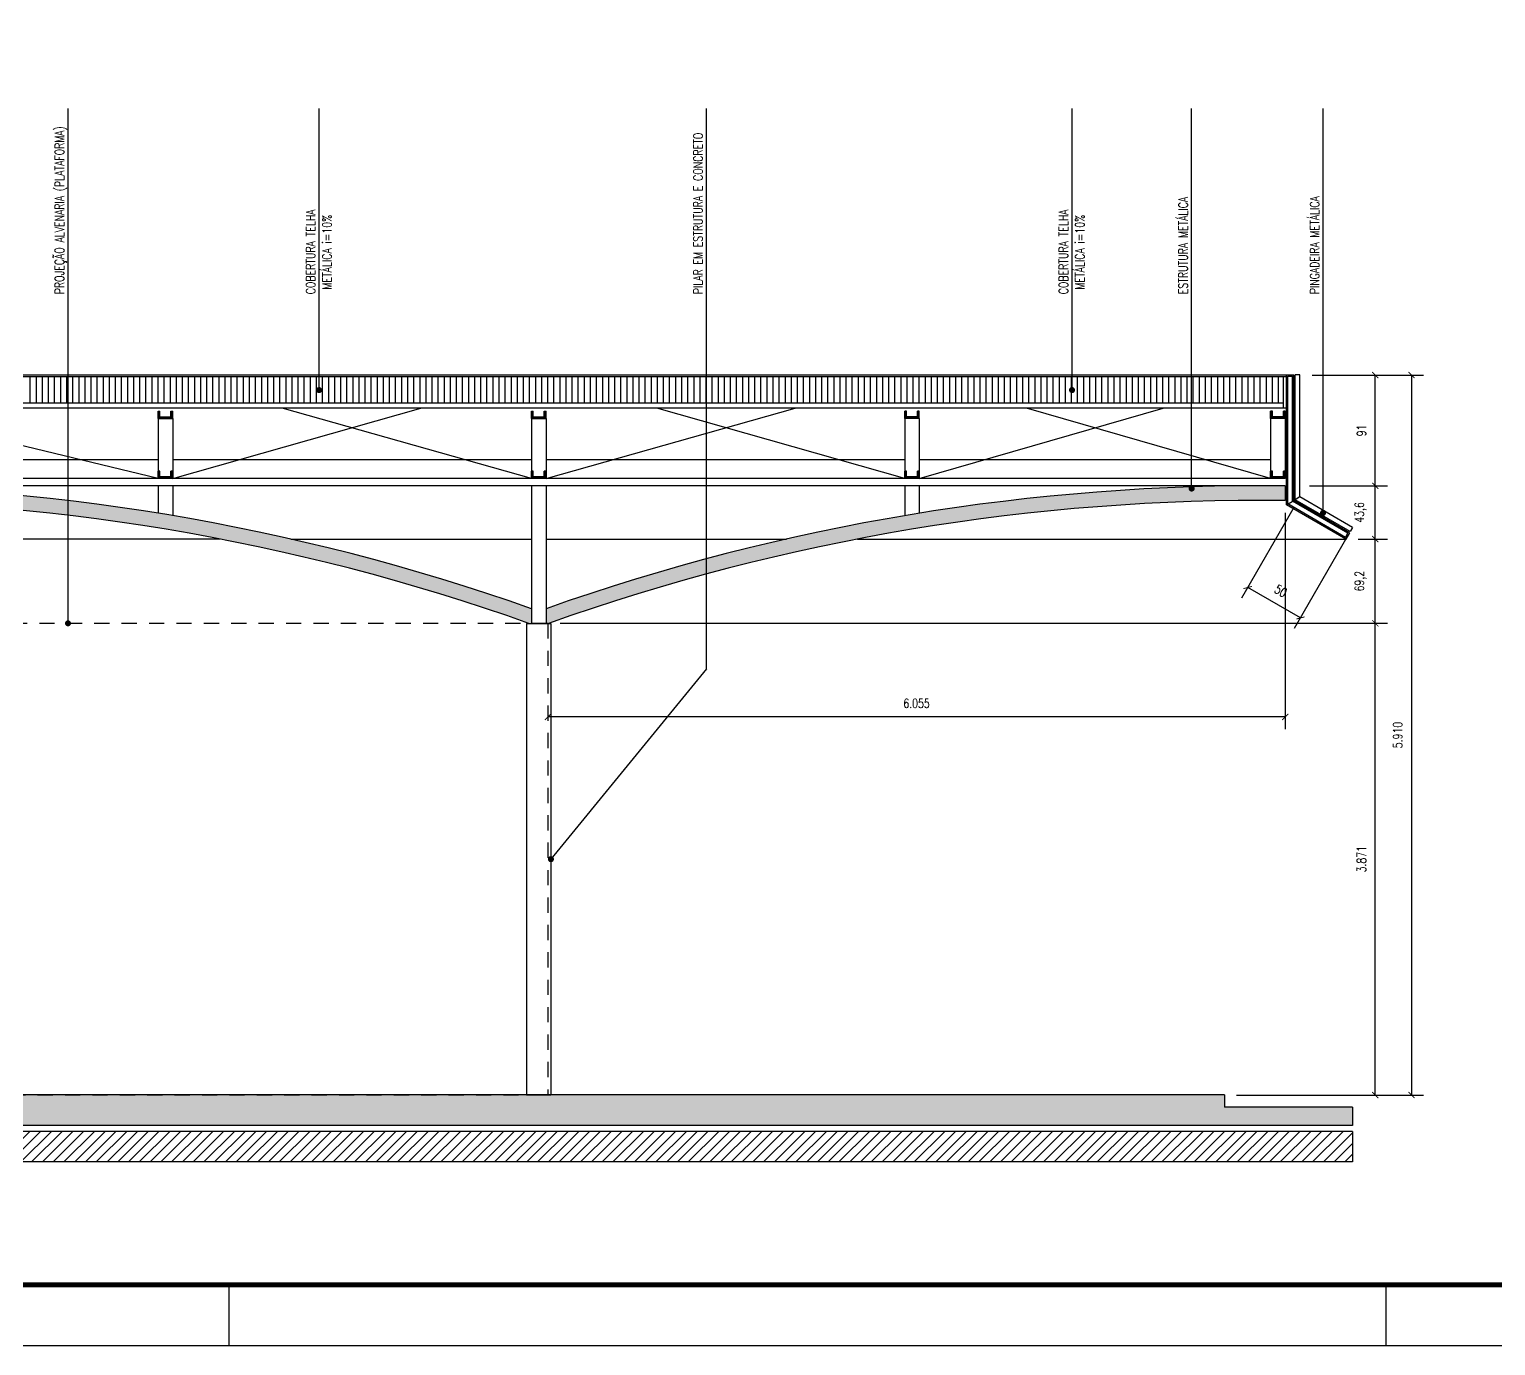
# Model space of a CAD drawing. Extents: x 231.8 to 328.5, y 64.7 to 125.7.
# Drawn here: x 298.36 to 310.4, y 97.18 to 107.98 of the extents above; entities that cross this region are included whole.
import ezdxf

# ---------------------------------------------------------------- set-up
doc = ezdxf.new("R2010")
doc.units = 0
doc.header["$LTSCALE"] = 0.1
doc.header["$MEASUREMENT"] = 0
doc.header["$PDMODE"] = 3
doc.linetypes.add('DASHED2', pattern=[0.375, 0.25, -0.125])
doc.layers.get('0').update_dxf_attribs({"linetype": 'CONTINUOUS'})
doc.layers.get('DEFPOINTS').update_dxf_attribs({"linetype": 'CONTINUOUS'})
for name, color, linetype in [('ATERRO', 250, 'CONTINUOUS'), ('CALHA', 1, 'CONTINUOUS'), ('COBERTURA', 1, 'CONTINUOUS'), ('CONTRAPISO', 64, 'CONTINUOUS'), ('CONTRAPISO1', 7, 'CONTINUOUS'), ('COTAS', 1, 'CONTINUOUS'), ('ESTRUTURA_METÁLICA', 250, 'CONTINUOUS'), ('INDIC', 1, 'CONTINUOUS'), ('PISO', 250, 'CONTINUOUS'), ('PRANCHA', 15, 'CONTINUOUS'), ('PROJEÇÃO', 7, 'DASHED2'), ('TEXTO_PISO_ÁREA', 1, 'CONTINUOUS'), ('VISTA_CORTE', 2, 'CONTINUOUS')]:
    doc.layers.add(name, color=color, linetype=linetype)
doc.styles.add('STYLE1', font='romans.shx', dxfattribs={"width": 0.75, "height": 0.075})
doc.dimstyles.get("Standard").update_dxf_attribs({"dimtxt": 0.18, "dimasz": 0.18, "dimexe": 0.18, "dimexo": 0.0625, "dimgap": 0.09, "dimtad": 0, "dimtih": 1, "dimtoh": 1, "dimdec": 4, "dimzin": 0, "dimdsep": 46, "dimtxsty": 'Standard', "dimcen": 0.09, "dimadec": 0, "dimazin": 0, "dimtfac": 1, "dimtdec": 4, "dimtofl": 0, "dimtmove": 0, "dimatfit": 3, "dimfxl": 1, "dimtolj": 1, "dimtzin": 0, "dimarcsym": 0})

# ---------------------------------------------------------------- blocks, each defined once
blk = doc.blocks.new('_ARCHTICK')
at = {"color": 0, "linetype": 'ByBlock', "const_width": 0.15}
blk.add_lwpolyline([(-0.5, -0.5), (0.5, 0.5)], dxfattribs=at)
blk = doc.blocks.new('*D166')
at = {"color": 1, "linetype": 'ByBlock'}
for p, q in [((312.085, 106.8), (312.901, 106.8)), ((312.801, 106.8), (312.801, 100.89)), ((312.084, 100.89), (312.901, 100.89))]:
    blk.add_line(p, q, dxfattribs=at)
at = {"layer": 'DEFPOINTS', "color": 0, "linetype": 'ByBlock'}
for p in [(311.985, 106.8), (311.984, 100.89), (312.801, 100.89)]:
    blk.add_point(p, dxfattribs=at)
at = {"color": 1, "linetype": 'ByBlock', "xscale": 0.05, "yscale": 0.05, "zscale": 0.05}
for p, rotation in [((312.801, 106.8), 90), ((312.801, 100.89), 270)]:
    blk.add_blockref('_ARCHTICK', p, dxfattribs=dict(at, rotation=rotation))
at = {"color": 60, "linetype": 'ByBlock', "insert": (312.688, 103.845), "char_height": 0.075, "attachment_point": 5, "rotation": 90, "style": 'STYLE1'}
blk.add_mtext('\\A1;5.910', dxfattribs=at)
blk = doc.blocks.new('*D160')
at = {"color": 1, "linetype": 'ByBlock'}
for p, q in [((305.81, 104.762), (312.604, 104.762)), ((312.504, 100.89), (312.504, 104.762)), ((311.365, 100.89), (312.604, 100.89))]:
    blk.add_line(p, q, dxfattribs=at)
at = {"layer": 'DEFPOINTS', "color": 0, "linetype": 'ByBlock'}
for p in [(305.71, 104.762), (312.504, 104.762), (311.265, 100.89)]:
    blk.add_point(p, dxfattribs=at)
at = {"color": 1, "linetype": 'ByBlock', "xscale": 0.05, "yscale": 0.05, "zscale": 0.05}
for p, rotation in [((312.504, 104.762), 90), ((312.504, 100.89), 270)]:
    blk.add_blockref('_ARCHTICK', p, dxfattribs=dict(at, rotation=rotation))
at = {"color": 60, "linetype": 'ByBlock', "insert": (312.391, 102.826), "char_height": 0.075, "attachment_point": 5, "rotation": 90, "style": 'STYLE1'}
blk.add_mtext('\\A1;3.871', dxfattribs=at)
blk = doc.blocks.new('*D165')
at = {"color": 1, "linetype": 'ByBlock'}
for p, q in [((312.363, 105.454), (312.604, 105.454)), ((312.504, 104.762), (312.504, 105.454)), ((309.965, 104.762), (312.604, 104.762))]:
    blk.add_line(p, q, dxfattribs=at)
at = {"layer": 'DEFPOINTS', "color": 0, "linetype": 'ByBlock'}
for p in [(312.263, 105.454), (312.504, 105.454), (309.865, 104.762)]:
    blk.add_point(p, dxfattribs=at)
at = {"color": 1, "linetype": 'ByBlock', "xscale": 0.05, "yscale": 0.05, "zscale": 0.05}
for p, rotation in [((312.504, 105.454), 90), ((312.504, 104.762), 270)]:
    blk.add_blockref('_ARCHTICK', p, dxfattribs=dict(at, rotation=rotation))
at = {"color": 60, "linetype": 'ByBlock', "insert": (312.384, 105.108), "char_height": 0.075, "attachment_point": 5, "rotation": 90, "style": 'STYLE1'}
blk.add_mtext('\\A1;69,2', dxfattribs=at)
blk = doc.blocks.new('*D162')
at = {"color": 1, "linetype": 'ByBlock'}
for p, q in [((311.765, 105.67), (311.765, 103.893)), ((311.765, 103.993), (305.71, 103.993))]:
    blk.add_line(p, q, dxfattribs=at)
at = {"layer": 'DEFPOINTS', "color": 0, "linetype": 'ByBlock'}
for p in [(311.765, 105.77), (305.71, 103.993), (305.71, 103.993)]:
    blk.add_point(p, dxfattribs=at)
at = {"color": 1, "linetype": 'ByBlock', "xscale": 0.05, "yscale": 0.05, "zscale": 0.05, "rotation": 180}
blk.add_blockref('_ARCHTICK', (305.71, 103.993), dxfattribs=at)
at = {"color": 1, "linetype": 'ByBlock', "xscale": 0.05, "yscale": 0.05, "zscale": 0.05}
blk.add_blockref('_ARCHTICK', (311.765, 103.993), dxfattribs=at)
at = {"color": 60, "linetype": 'ByBlock', "insert": (308.737, 104.105), "char_height": 0.075, "attachment_point": 5, "style": 'STYLE1'}
blk.add_mtext('\\A1;6.055', dxfattribs=at)
blk = doc.blocks.new('*D163')
at = {"color": 1, "linetype": 'ByBlock'}
for p, q in [((311.835, 105.713), (311.406, 104.969)), ((312.268, 105.463), (311.839, 104.719)), ((311.889, 104.806), (311.456, 105.056))]:
    blk.add_line(p, q, dxfattribs=at)
at = {"layer": 'DEFPOINTS', "color": 0, "linetype": 'ByBlock'}
for p in [(311.885, 105.799), (312.318, 105.549), (311.456, 105.056)]:
    blk.add_point(p, dxfattribs=at)
at = {"color": 1, "linetype": 'ByBlock', "xscale": 0.05, "yscale": 0.05, "zscale": 0.05}
for p, rotation in [((311.456, 105.056), 150.0000000000065), ((311.889, 104.806), 330.0000000000065)]:
    blk.add_blockref('_ARCHTICK', p, dxfattribs=dict(at, rotation=rotation))
at = {"color": 60, "linetype": 'ByBlock', "insert": (311.728, 105.028), "char_height": 0.075, "attachment_point": 5, "rotation": 330, "style": 'STYLE1'}
blk.add_mtext('\\A1;50', dxfattribs=at)
blk = doc.blocks.new('*D164')
at = {"color": 1, "linetype": 'ByBlock'}
for p, q in [((312.384, 105.89), (312.604, 105.89)), ((312.504, 105.454), (312.504, 105.89)), ((312.463, 105.454), (312.604, 105.454))]:
    blk.add_line(p, q, dxfattribs=at)
at = {"layer": 'DEFPOINTS', "color": 0, "linetype": 'ByBlock'}
for p in [(312.284, 105.89), (312.504, 105.89), (312.363, 105.454)]:
    blk.add_point(p, dxfattribs=at)
at = {"color": 1, "linetype": 'ByBlock', "xscale": 0.05, "yscale": 0.05, "zscale": 0.05}
for p, rotation in [((312.504, 105.89), 90), ((312.504, 105.454), 270)]:
    blk.add_blockref('_ARCHTICK', p, dxfattribs=dict(at, rotation=rotation))
at = {"color": 60, "linetype": 'ByBlock', "insert": (312.384, 105.672), "char_height": 0.075, "attachment_point": 5, "rotation": 90, "style": 'STYLE1'}
blk.add_mtext('\\A1;43,6', dxfattribs=at)
blk = doc.blocks.new('*D161')
at = {"color": 1, "linetype": 'ByBlock'}
for p, q in [((311.985, 106.8), (312.604, 106.8)), ((312.504, 105.89), (312.504, 106.8)), ((311.965, 105.89), (312.604, 105.89))]:
    blk.add_line(p, q, dxfattribs=at)
at = {"layer": 'DEFPOINTS', "color": 0, "linetype": 'ByBlock'}
for p in [(311.885, 106.8), (312.504, 106.8), (311.865, 105.89)]:
    blk.add_point(p, dxfattribs=at)
at = {"color": 1, "linetype": 'ByBlock', "xscale": 0.05, "yscale": 0.05, "zscale": 0.05}
for p, rotation in [((312.504, 106.8), 90), ((312.504, 105.89), 270)]:
    blk.add_blockref('_ARCHTICK', p, dxfattribs=dict(at, rotation=rotation))
at = {"color": 60, "linetype": 'ByBlock', "insert": (312.391, 106.345), "char_height": 0.075, "attachment_point": 5, "rotation": 90, "style": 'STYLE1'}
blk.add_mtext('\\A1;91', dxfattribs=at)

msp = doc.modelspace()

# ---------------------------------------------------------------- hatches: boundary and pattern name
at = {"layer": 'ATERRO'}
h = msp.add_hatch(dxfattribs=at)
h.set_pattern_fill('ANSI31', color=256, scale=0.5, style=0)
h.set_pattern_definition([(45, (45.39873, -28.611933), (-0.044194174, 0.044194174), [])])
h.paths.add_polyline_path([(309.2294, 98.9337), (282.6034, 98.9337), (282.6034, 98.6837), (309.2294, 98.6837)])
at = {"layer": 'CONTRAPISO1'}
h = msp.add_hatch(dxfattribs=at)
h.set_pattern_fill('AR-CONC', color=256, scale=0.02, style=0)
h.set_pattern_definition([(50, (45.39873, -28.61193), (0.143452037, -0.012550427), [0.015, -0.165]), (355, (45.39873, -28.61193), (-0.02775027, 0.15043843), [0.012, -0.132]), (100.4514, (45.41069, -28.61298), (0.115701876, 0.13788791), [0.01274804, -0.14022842]), (46.1842, (45.39873, -28.57193), (0.21344821, -0.0331038), [0.0225, -0.2475]), (96.6356, (45.41652, -28.5747), (0.18693254, 0.19482357), [0.01912206, -0.2103426]), (351.1842, (45.39873, -28.57193), (0.18693239, 0.19482372), [0.018, -0.198]), (21, (45.41873, -28.58193), (0.11938141, -0.08052378), [0.015, -0.165]), (326, (45.41873, -28.58193), (0.04866307, 0.14503001), [0.012, -0.132]), (71.4514, (45.42868, -28.58864), (0.168044526, 0.0645061), [0.01274804, -0.14022842]), (37.5, (45.39873, -28.611933), (0.002431971, 0.066578771), [0, -0.1304, 0, -0.134, 0, -0.1325]), (7.5, (45.39873, -28.61193), (0.052613907, 0.078882342), [0, -0.0764, 0, -0.1274, 0, -0.0505]), (327.5, (45.35413, -28.611933), (0.106764487, -0.004510974), [0, -0.05, 0, -0.156, 0, -0.207]), (317.5, (45.33413, -28.61193), (0.116637234, 0.020020996), [0, -0.065, 0, -0.1036, 0, -0.147])])
h.paths.add_polyline_path([(309.2294, 99.1337), (308.1764, 99.1337), (308.1764, 99.2337), (283.6564, 99.2337), (283.6564, 99.1337), (282.6034, 99.1337), (282.6034, 98.9837), (309.2294, 98.9837)])
at = {"layer": 'ESTRUTURA_METÁLICA'}
h = msp.add_hatch(color=256, dxfattribs=at)
h.paths.add_polyline_path([(308.7364, 105.1337), (308.6964, 105.1337), (308.6964, 104.0848), (308.6864, 104.0791), (308.6864, 105.1437), (308.7464, 105.1437), (308.7464, 104.1137), (308.7364, 104.1079)])
h.paths.add_polyline_path([(308.7364, 104.1079), (308.7464, 104.1137), (309.2044, 103.8493), (309.1744, 103.7973), (308.6864, 104.0791), (308.6964, 104.0848), (309.1708, 103.811), (309.1908, 103.8456)])
for points in [[(299.4214, 104.8464), (299.4364, 104.8464), (299.4364, 104.8011), (299.5264, 104.8011), (299.5264, 104.8464), (299.5414, 104.8464), (299.5414, 104.7861), (299.4214, 104.7861)], [(302.4864, 104.8464), (302.5014, 104.8464), (302.5014, 104.8011), (302.5914, 104.8011), (302.5914, 104.8464), (302.6064, 104.8464), (302.6064, 104.7861), (302.4864, 104.7861)], [(305.6714, 104.8464), (305.6564, 104.8464), (305.6564, 104.8011), (305.5664, 104.8011), (305.5664, 104.8464), (305.5514, 104.8464), (305.5514, 104.7861), (305.6714, 104.7861)], [(308.6764, 104.8464), (308.6614, 104.8464), (308.6614, 104.8011), (308.5714, 104.8011), (308.5714, 104.8464), (308.5564, 104.8464), (308.5564, 104.7861), (308.6764, 104.7861)], [(299.5414, 104.354), (299.5264, 104.354), (299.5264, 104.3087), (299.4364, 104.3087), (299.4364, 104.354), (299.4214, 104.354), (299.4214, 104.2937), (299.5414, 104.2937)], [(302.6064, 104.354), (302.5914, 104.354), (302.5914, 104.3087), (302.5014, 104.3087), (302.5014, 104.354), (302.4864, 104.354), (302.4864, 104.2937), (302.6064, 104.2937)], [(305.6714, 104.354), (305.6564, 104.354), (305.6564, 104.3087), (305.5664, 104.3087), (305.5664, 104.354), (305.5514, 104.354), (305.5514, 104.2937), (305.6714, 104.2937)], [(308.6764, 104.3543), (308.6614, 104.3543), (308.6614, 104.309), (308.5714, 104.309), (308.5714, 104.3543), (308.5564, 104.3543), (308.5564, 104.294), (308.6764, 104.294)], [(296.4165, 104.113, 0.0003526), (296.4164, 104.1152), (296.4164, 104.2331, -0.0009954), (296.4864, 104.2337), (296.7485, 104.2337, -0.083468), (302.4864, 103.2251), (302.4864, 103.1051), (302.4657, 103.1051, 0.088543)]]:
    msp.add_hatch(color=256, dxfattribs=at).paths.add_polyline_path(points)
at = {"layer": 'PISO'}
msp.add_hatch(color=256, dxfattribs=at).paths.add_polyline_path([(308.6764, 104.113), (308.6764, 104.2331, 0.0009954), (308.6065, 104.2337), (308.5564, 104.2337), (308.3444, 104.2337, 0.083468), (302.6064, 103.2251), (302.6064, 103.1051), (302.6271, 103.1051, -0.0885438)])

# ---------------------------------------------------------------- linework, layer by layer
at = {"layer": 'ATERRO'}
for p, q in [((309.2294, 98.9337), (282.6034, 98.9337)), ((309.2294, 98.9337), (309.2294, 98.6837)), ((309.2294, 98.6837), (282.6034, 98.6837))]:
    msp.add_line(p, q, dxfattribs=at)
at = {"layer": 'CALHA'}
for p, q in [((299.4214, 104.4477), (295.9764, 104.4477)), ((302.4864, 104.4477), (299.5414, 104.4477)), ((305.5514, 104.4477), (302.6064, 104.4477)), ((308.5564, 104.4477), (305.6714, 104.4477))]:
    msp.add_line(p, q, dxfattribs=at)
at = {"layer": 'COBERTURA'}
for p, q in [((308.6864, 105.128), (283.1714, 105.128)), ((298.3714, 104.9117), (298.3714, 105.128)), ((298.4214, 104.9117), (298.4214, 105.128)), ((298.4714, 104.9117), (298.4714, 105.128)), ((298.5214, 104.9117), (298.5214, 105.128)), ((298.5714, 104.9117), (298.5714, 105.128)), ((298.6214, 104.9117), (298.6214, 105.128)), ((298.6714, 104.9117), (298.6714, 105.128)), ((298.7214, 104.9117), (298.7214, 105.128)), ((298.7714, 104.9117), (298.7714, 105.128)), ((298.8214, 104.9117), (298.8214, 105.128)), ((298.8714, 104.9117), (298.8714, 105.128)), ((298.9214, 104.9117), (298.9214, 105.128)), ((298.9714, 104.9117), (298.9714, 105.128)), ((299.0214, 104.9117), (299.0214, 105.128)), ((299.0714, 104.9117), (299.0714, 105.128)), ((299.1214, 104.9117), (299.1214, 105.128)), ((299.1714, 104.9117), (299.1714, 105.128)), ((299.2214, 104.9117), (299.2214, 105.128)), ((299.2714, 104.9117), (299.2714, 105.128)), ((299.3214, 104.9117), (299.3214, 105.128)), ((299.3714, 104.9117), (299.3714, 105.128)), ((299.4214, 104.9117), (299.4214, 105.128)), ((299.4714, 104.9117), (299.4714, 105.128)), ((299.5214, 104.9117), (299.5214, 105.128)), ((299.5714, 104.9117), (299.5714, 105.128)), ((299.6214, 104.9117), (299.6214, 105.128)), ((299.6714, 104.9117), (299.6714, 105.128)), ((299.7214, 104.9117), (299.7214, 105.128)), ((299.7714, 104.9117), (299.7714, 105.128)), ((299.8214, 104.9117), (299.8214, 105.128)), ((299.8714, 104.9117), (299.8714, 105.128)), ((299.9214, 104.9117), (299.9214, 105.128)), ((299.9714, 104.9117), (299.9714, 105.128)), ((300.0214, 104.9117), (300.0214, 105.128)), ((300.0714, 104.9117), (300.0714, 105.128)), ((300.1214, 104.9117), (300.1214, 105.128)), ((300.1714, 104.9117), (300.1714, 105.128)), ((300.2214, 104.9117), (300.2214, 105.128)), ((300.2714, 104.9117), (300.2714, 105.128)), ((300.3214, 104.9117), (300.3214, 105.128)), ((300.3714, 104.9117), (300.3714, 105.128)), ((300.4214, 104.9117), (300.4214, 105.128)), ((300.4714, 104.9117), (300.4714, 105.128)), ((300.5214, 104.9117), (300.5214, 105.128)), ((300.5714, 104.9117), (300.5714, 105.128)), ((300.6214, 104.9117), (300.6214, 105.128)), ((300.6714, 104.9117), (300.6714, 105.128)), ((300.7214, 104.9117), (300.7214, 105.128)), ((300.7714, 104.9117), (300.7714, 105.128)), ((300.8214, 104.9117), (300.8214, 105.128)), ((300.8714, 104.9117), (300.8714, 105.128)), ((300.9214, 104.9117), (300.9214, 105.128)), ((300.9714, 104.9117), (300.9714, 105.128)), ((301.0214, 104.9117), (301.0214, 105.128)), ((301.0714, 104.9117), (301.0714, 105.128)), ((301.1214, 104.9117), (301.1214, 105.128)), ((301.1714, 104.9117), (301.1714, 105.128)), ((301.2214, 104.9117), (301.2214, 105.128)), ((301.2714, 104.9117), (301.2714, 105.128)), ((301.3214, 104.9117), (301.3214, 105.128)), ((301.3714, 104.9117), (301.3714, 105.128)), ((301.4214, 104.9117), (301.4214, 105.128)), ((301.4714, 104.9117), (301.4714, 105.128)), ((301.5214, 104.9117), (301.5214, 105.128)), ((301.5714, 104.9117), (301.5714, 105.128)), ((301.6214, 104.9117), (301.6214, 105.128)), ((301.6714, 104.9117), (301.6714, 105.128)), ((301.7214, 104.9117), (301.7214, 105.128)), ((301.7714, 104.9117), (301.7714, 105.128)), ((301.8214, 104.9117), (301.8214, 105.128)), ((301.8714, 104.9117), (301.8714, 105.128)), ((301.9214, 104.9117), (301.9214, 105.128)), ((301.9714, 104.9117), (301.9714, 105.128)), ((302.0214, 104.9117), (302.0214, 105.128)), ((302.0714, 104.9117), (302.0714, 105.128)), ((302.1214, 104.9117), (302.1214, 105.128)), ((302.1714, 104.9117), (302.1714, 105.128)), ((302.2214, 104.9117), (302.2214, 105.128)), ((302.2714, 104.9117), (302.2714, 105.128)), ((302.3214, 104.9117), (302.3214, 105.128)), ((302.3714, 104.9117), (302.3714, 105.128)), ((302.4214, 104.9117), (302.4214, 105.128)), ((302.4714, 104.9117), (302.4714, 105.128)), ((302.5214, 104.9117), (302.5214, 105.128)), ((302.5714, 104.9117), (302.5714, 105.128)), ((302.6214, 104.9117), (302.6214, 105.128)), ((302.6714, 104.9117), (302.6714, 105.128)), ((302.7214, 104.9117), (302.7214, 105.128)), ((302.7714, 104.9117), (302.7714, 105.128)), ((302.8214, 104.9117), (302.8214, 105.128)), ((302.8714, 104.9117), (302.8714, 105.128)), ((302.9214, 104.9117), (302.9214, 105.128)), ((302.9714, 104.9117), (302.9714, 105.128)), ((303.0214, 104.9117), (303.0214, 105.128)), ((303.0714, 104.9117), (303.0714, 105.128)), ((303.1214, 104.9117), (303.1214, 105.128)), ((303.1714, 104.9117), (303.1714, 105.128)), ((303.2214, 104.9117), (303.2214, 105.128)), ((303.2714, 104.9117), (303.2714, 105.128)), ((303.3214, 104.9117), (303.3214, 105.128)), ((303.3714, 104.9117), (303.3714, 105.128)), ((303.4214, 104.9117), (303.4214, 105.128)), ((303.4714, 104.9117), (303.4714, 105.128)), ((303.5214, 104.9117), (303.5214, 105.128)), ((303.5714, 104.9117), (303.5714, 105.128)), ((303.6214, 104.9117), (303.6214, 105.128)), ((303.6714, 104.9117), (303.6714, 105.128)), ((303.7214, 104.9117), (303.7214, 105.128)), ((303.7714, 104.9117), (303.7714, 105.128)), ((303.8214, 104.9117), (303.8214, 105.128)), ((303.8714, 104.9117), (303.8714, 105.128)), ((303.9214, 104.9117), (303.9214, 105.128)), ((303.9714, 104.9117), (303.9714, 105.128)), ((304.0214, 104.9117), (304.0214, 105.128)), ((304.0714, 104.9117), (304.0714, 105.128)), ((304.1214, 104.9117), (304.1214, 105.128)), ((304.1714, 104.9117), (304.1714, 105.128)), ((304.2214, 104.9117), (304.2214, 105.128)), ((304.2714, 104.9117), (304.2714, 105.128)), ((304.3214, 104.9117), (304.3214, 105.128)), ((304.3714, 104.9117), (304.3714, 105.128)), ((304.4214, 104.9117), (304.4214, 105.128)), ((304.4714, 104.9117), (304.4714, 105.128)), ((304.5214, 104.9117), (304.5214, 105.128)), ((304.5714, 104.9117), (304.5714, 105.128)), ((304.6214, 104.9117), (304.6214, 105.128)), ((304.6714, 104.9117), (304.6714, 105.128)), ((304.7214, 104.9117), (304.7214, 105.128)), ((304.7714, 104.9117), (304.7714, 105.128)), ((304.8214, 104.9117), (304.8214, 105.128)), ((304.8714, 104.9117), (304.8714, 105.128)), ((304.9214, 104.9117), (304.9214, 105.128)), ((304.9714, 104.9117), (304.9714, 105.128)), ((305.0214, 104.9117), (305.0214, 105.128)), ((305.0714, 104.9117), (305.0714, 105.128)), ((305.1214, 104.9117), (305.1214, 105.128)), ((305.1714, 104.9117), (305.1714, 105.128)), ((305.2214, 104.9117), (305.2214, 105.128)), ((305.2714, 104.9117), (305.2714, 105.128)), ((305.3214, 104.9117), (305.3214, 105.128)), ((305.3714, 104.9117), (305.3714, 105.128)), ((305.4214, 104.9117), (305.4214, 105.128)), ((305.4714, 104.9117), (305.4714, 105.128)), ((305.5214, 104.9117), (305.5214, 105.128)), ((305.5714, 104.9117), (305.5714, 105.128)), ((305.6214, 104.9117), (305.6214, 105.128)), ((305.6714, 104.9117), (305.6714, 105.128)), ((305.7214, 104.9117), (305.7214, 105.128)), ((305.7714, 104.9117), (305.7714, 105.128)), ((305.8214, 104.9117), (305.8214, 105.128)), ((305.8714, 104.9117), (305.8714, 105.128)), ((305.9214, 104.9117), (305.9214, 105.128)), ((305.9714, 104.9117), (305.9714, 105.128)), ((306.0214, 104.9117), (306.0214, 105.128)), ((306.0714, 104.9117), (306.0714, 105.128)), ((306.1214, 104.9117), (306.1214, 105.128)), ((306.1714, 104.9117), (306.1714, 105.128)), ((306.2214, 104.9117), (306.2214, 105.128)), ((306.2714, 104.9117), (306.2714, 105.128)), ((306.3214, 104.9117), (306.3214, 105.128)), ((306.3714, 104.9117), (306.3714, 105.128)), ((306.4214, 104.9117), (306.4214, 105.128)), ((306.4714, 104.9117), (306.4714, 105.128)), ((306.5214, 104.9117), (306.5214, 105.128)), ((306.5714, 104.9117), (306.5714, 105.128)), ((306.6214, 104.9117), (306.6214, 105.128)), ((306.6714, 104.9117), (306.6714, 105.128)), ((306.7214, 104.9117), (306.7214, 105.128)), ((306.7714, 104.9117), (306.7714, 105.128)), ((306.8214, 104.9117), (306.8214, 105.128)), ((306.8714, 104.9117), (306.8714, 105.128)), ((306.9214, 104.9117), (306.9214, 105.128)), ((306.9714, 104.9117), (306.9714, 105.128)), ((307.0214, 104.9117), (307.0214, 105.128)), ((307.0714, 104.9117), (307.0714, 105.128)), ((307.1214, 104.9117), (307.1214, 105.128)), ((307.1714, 104.9117), (307.1714, 105.128)), ((307.2214, 104.9117), (307.2214, 105.128)), ((307.2714, 104.9117), (307.2714, 105.128)), ((307.3214, 104.9117), (307.3214, 105.128)), ((307.3714, 104.9117), (307.3714, 105.128)), ((307.4214, 104.9117), (307.4214, 105.128)), ((307.4714, 104.9117), (307.4714, 105.128)), ((307.5214, 104.9117), (307.5214, 105.128)), ((307.5714, 104.9117), (307.5714, 105.128)), ((307.6214, 104.9117), (307.6214, 105.128)), ((307.6714, 104.9117), (307.6714, 105.128)), ((307.7214, 104.9117), (307.7214, 105.128)), ((307.7714, 104.9117), (307.7714, 105.128)), ((307.8214, 104.9117), (307.8214, 105.128)), ((307.8714, 104.9117), (307.8714, 105.128)), ((307.9214, 104.9117), (307.9214, 105.128)), ((307.9714, 104.9117), (307.9714, 105.128)), ((308.0214, 104.9117), (308.0214, 105.128)), ((308.0714, 104.9117), (308.0714, 105.128)), ((308.1214, 104.9117), (308.1214, 105.128)), ((308.1714, 104.9117), (308.1714, 105.128)), ((308.2214, 104.9117), (308.2214, 105.128)), ((308.2714, 104.9117), (308.2714, 105.128)), ((308.3214, 104.9117), (308.3214, 105.128)), ((308.3714, 104.9117), (308.3714, 105.128)), ((308.4214, 104.9117), (308.4214, 105.128)), ((308.4714, 104.9117), (308.4714, 105.128)), ((308.5214, 104.9117), (308.5214, 105.128)), ((308.5714, 104.9117), (308.5714, 105.128)), ((308.6214, 104.9117), (308.6214, 105.128)), ((308.6614, 104.8715), (308.6614, 105.128)), ((308.7564, 104.1195), (308.7564, 105.1437)), ((308.7964, 105.1437), (308.7564, 105.1437)), ((308.7964, 104.1426), (308.7964, 105.1437)), ((308.6614, 104.9117), (283.1714, 104.9117)), ((308.6864, 104.8715), (283.1714, 104.8715)), ((308.7964, 104.1426), (308.7564, 104.1195)), ((309.2094, 103.8579), (308.7564, 104.1195)), ((309.2294, 103.8926), (308.7964, 104.1426)), ((309.2294, 103.8926), (309.2094, 103.8579))]:
    msp.add_line(p, q, dxfattribs=at)
at = {"layer": 'CONTRAPISO'}
for p, q in [((308.1764, 99.2337), (283.6564, 99.2337)), ((308.1764, 99.2337), (308.1764, 99.1337)), ((309.2294, 99.1337), (308.1764, 99.1337)), ((309.2294, 99.1337), (309.2294, 98.9837)), ((309.2294, 98.9837), (282.6034, 98.9837))]:
    msp.add_line(p, q, dxfattribs=at)
at = {"layer": 'ESTRUTURA_METÁLICA'}
for p, q in [((299.4214, 104.2937), (297.0252, 104.8715)), ((299.4214, 104.7861), (299.4214, 104.8464)), ((299.4214, 104.8464), (299.4364, 104.8464)), ((299.4214, 104.7861), (299.5414, 104.7861)), ((299.4214, 104.7861), (299.4214, 104.2937)), ((299.4364, 104.8011), (299.4364, 104.8464)), ((299.4364, 104.8011), (299.5264, 104.8011)), ((299.5264, 104.8464), (299.5414, 104.8464)), ((299.5264, 104.8011), (299.5264, 104.8464)), ((299.5414, 104.2937), (301.5776, 104.8715)), ((299.5414, 104.7861), (299.5414, 104.8464)), ((299.5414, 104.7861), (299.5414, 104.2937)), ((302.4864, 104.2937), (300.4399, 104.8715)), ((302.4864, 104.7861), (302.4864, 104.8464)), ((302.4864, 104.8464), (302.5014, 104.8464)), ((302.4864, 104.7861), (302.4864, 104.2937)), ((302.4864, 104.7861), (302.6064, 104.7861)), ((302.5014, 104.8011), (302.5014, 104.8464)), ((302.5014, 104.8011), (302.5914, 104.8011)), ((302.5914, 104.8464), (302.6064, 104.8464)), ((302.5914, 104.8011), (302.5914, 104.8464)), ((302.6064, 104.2937), (304.6529, 104.8715)), ((302.6064, 104.7861), (302.6064, 104.8464)), ((302.6064, 104.7861), (302.6064, 104.2937)), ((305.5514, 104.2937), (303.5153, 104.8715)), ((305.5514, 104.7861), (305.5514, 104.8464)), ((305.5664, 104.8464), (305.5514, 104.8464)), ((305.6714, 104.7861), (305.5514, 104.7861)), ((305.5514, 104.7861), (305.5514, 104.2937)), ((305.5664, 104.8011), (305.5664, 104.8464)), ((305.6564, 104.8011), (305.5664, 104.8011)), ((305.6714, 104.8464), (305.6564, 104.8464)), ((305.6564, 104.8011), (305.6564, 104.8464)), ((305.6714, 104.2937), (307.6729, 104.8715)), ((305.6714, 104.7861), (305.6714, 104.8464)), ((305.6714, 104.7861), (305.6714, 104.2937)), ((308.5564, 104.2937), (306.5515, 104.8715)), ((308.5714, 104.8464), (308.5564, 104.8464)), ((308.5564, 104.7861), (308.5564, 104.8464)), ((308.5564, 104.7861), (308.5564, 104.2937)), ((308.6764, 104.7861), (308.5564, 104.7861)), ((308.5714, 104.8011), (308.5714, 104.8464)), ((308.6614, 104.8011), (308.5714, 104.8011)), ((308.6614, 104.8011), (308.6614, 104.8464)), ((308.6764, 104.8464), (308.6614, 104.8464)), ((308.6764, 104.7861), (308.6764, 104.8464)), ((308.6764, 104.7861), (308.6764, 104.2937)), ((308.6764, 104.2937), (283.1564, 104.2937)), ((299.4364, 104.354), (299.4214, 104.354)), ((299.4214, 104.2937), (299.4214, 104.354)), ((299.5414, 104.2937), (299.4214, 104.2937)), ((299.4364, 104.3087), (299.4364, 104.354)), ((299.5264, 104.3087), (299.4364, 104.3087)), ((299.5264, 104.3087), (299.5264, 104.354)), ((299.5414, 104.354), (299.5264, 104.354)), ((299.5414, 104.2937), (299.5414, 104.354)), ((302.5014, 104.354), (302.4864, 104.354)), ((302.4864, 104.2937), (302.4864, 104.354)), ((302.6064, 104.2937), (302.4864, 104.2937)), ((302.5014, 104.3087), (302.5014, 104.354)), ((302.5914, 104.3087), (302.5014, 104.3087)), ((302.5914, 104.3087), (302.5914, 104.354)), ((302.6064, 104.354), (302.5914, 104.354)), ((302.6064, 104.2937), (302.6064, 104.354)), ((305.5664, 104.354), (305.5514, 104.354)), ((305.5514, 104.2937), (305.5514, 104.354)), ((305.6714, 104.2937), (305.5514, 104.2937)), ((305.5664, 104.3087), (305.5664, 104.354)), ((305.6564, 104.3087), (305.5664, 104.3087)), ((305.6564, 104.3087), (305.6564, 104.354)), ((305.6714, 104.354), (305.6564, 104.354)), ((305.6714, 104.2937), (305.6714, 104.354)), ((308.5714, 104.3543), (308.5564, 104.3543)), ((308.5564, 104.294), (308.5564, 104.3543)), ((308.6764, 104.294), (308.5564, 104.294)), ((308.5714, 104.309), (308.5714, 104.3543)), ((308.6614, 104.309), (308.5714, 104.309)), ((308.6614, 104.309), (308.6614, 104.3543)), ((308.6764, 104.3543), (308.6614, 104.3543)), ((308.6764, 104.294), (308.6764, 104.3543)), ((308.6764, 104.354), (308.6764, 104.294)), ((308.6764, 104.354), (308.6764, 104.294)), ((308.6764, 104.2337), (283.1564, 104.2337)), ((299.4214, 104.2337), (299.4214, 104.009)), ((299.5414, 104.2337), (299.5414, 103.9892)), ((302.4864, 104.2337), (302.4864, 103.1051)), ((302.6064, 104.2337), (302.6064, 103.1051)), ((305.5514, 104.2337), (305.5514, 103.9892)), ((305.6714, 104.2337), (305.6714, 104.009)), ((309.1744, 103.7973), (308.6864, 104.0791)), ((309.1708, 103.811), (308.6964, 104.0848)), ((299.928, 103.7973), (296.3915, 103.7973)), ((300.5114, 103.7973), (302.4864, 103.7973)), ((302.6064, 103.7973), (304.5815, 103.7973)), ((305.1648, 103.7973), (309.1744, 103.7973)), ((309.1708, 103.811), (309.1908, 103.8456)), ((309.2044, 103.8493), (309.1744, 103.7973))]:
    msp.add_line(p, q, dxfattribs=at)
at = {"layer": 'INDIC'}
for p, q in [((298.681, 103.1051), (298.681, 107.3313)), ((300.7428, 105.0199), (300.7428, 107.3313)), ((303.9246, 102.731), (303.9246, 107.3313)), ((306.9253, 105.0199), (306.9253, 107.3313)), ((307.9078, 104.2118), (307.9078, 107.3313)), ((308.987, 104.0121), (308.987, 107.3313)), ((303.9246, 102.731), (302.6464, 101.1694))]:
    msp.add_line(p, q, dxfattribs=at)
at = {"layer": 'INDIC', "const_width": 0.025}
for points in [[(300.7303, 105.0199, 1), (300.7553, 105.0199, 1)], [(306.9128, 105.0199, 1), (306.9378, 105.0199, 1)], [(307.8953, 104.2118, 1), (307.9203, 104.2118, 1)], [(308.9745, 104.0121, 1), (308.9995, 104.0121, 1)], [(298.6685, 103.1051, 1), (298.6935, 103.1051, 1)], [(302.6339, 101.1694, 1), (302.6589, 101.1694, 1)]]:
    msp.add_lwpolyline(points, format="xyb", close=True, dxfattribs=at)
at = {"layer": 'PISO'}
for p, q in [((283.1464, 105.1437), (308.6864, 105.1437)), ((308.6864, 104.0791), (308.6864, 105.1437)), ((308.6864, 105.1437), (308.7464, 105.1437)), ((308.6964, 105.1337), (308.7364, 105.1337)), ((308.6964, 104.0848), (308.6964, 105.1337)), ((308.7364, 104.1079), (308.7364, 105.1337)), ((308.7464, 104.1137), (308.7464, 105.1437)), ((308.6764, 104.2331), (308.6764, 104.113)), ((308.6864, 104.0791), (308.7464, 104.1137)), ((309.1908, 103.8456), (308.7364, 104.1079)), ((309.2044, 103.8493), (308.7464, 104.1137))]:
    msp.add_line(p, q, dxfattribs=at)
for centre, radius, start, end in [((296.6174, 86.663), 17.5712, 70.48762, 90.67959), ((308.4754, 86.663), 17.5712, 89.34457, 109.51238), ((296.6174, 86.663), 17.4512, 70.41999, 90.65977), ((308.4754, 86.663), 17.4512, 89.34006, 109.58001)]:
    msp.add_arc(centre, radius, start, end, dxfattribs=at)
at = {"layer": 'PRANCHA', "color": 250}
for p, q in [((300.0028, 97.6761), (300.0028, 97.1761)), ((309.5028, 97.6761), (309.5028, 97.1761)), ((279.7528, 97.1761), (328.5028, 97.1761))]:
    msp.add_line(p, q, dxfattribs=at)
at = {"layer": 'PRANCHA', "color": 250, "const_width": 0.04}
msp.add_lwpolyline([(328.0028, 125.1761), (281.0028, 125.1761), (281.0028, 97.6761), (328.0028, 97.6761), (328.0028, 125.1761)], dxfattribs=at)
at = {"layer": 'PROJEÇÃO', "ltscale": 5}
for p, q in [((302.6214, 103.1051), (285.1564, 103.1051)), ((302.6214, 103.1051), (302.6214, 99.2337)), ((285.1564, 99.2337), (302.6214, 99.2337))]:
    msp.add_line(p, q, dxfattribs=at)
at = {"layer": 'VISTA_CORTE'}
for p, q in [((302.4464, 103.1051), (302.4464, 99.2337)), ((302.4464, 103.1051), (302.6464, 103.1051)), ((302.6464, 103.1051), (302.6464, 99.2337)), ((302.4464, 99.2337), (302.6464, 99.2337))]:
    msp.add_line(p, q, dxfattribs=at)

# ---------------------------------------------------------------- texts
at = {"layer": 'TEXTO_PISO_ÁREA', "style": 'STYLE1', "width": 0.75}
for s, p in [('PROJEÇÃO ALVENARIA (PLATAFORMA)', (298.6488, 105.8063)), ('PILAR EM ESTRUTURA E CONCRETO', (303.8924, 105.8063)), ('ESTRUTURA METÁLICA', (307.8757, 105.8063)), ('PINGADEIRA METÁLICA', (308.9548, 105.8063)), ('COBERTURA TELHA', (300.7106, 105.8063)), ('METÁLICA i=10%', (300.8445, 105.8438)), ('COBERTURA TELHA', (306.8931, 105.8063)), ('METÁLICA i=10%', (307.027, 105.8438))]:
    msp.add_text(s, height=0.075, rotation=90, dxfattribs=at).set_placement(p)

# ---------------------------------------------------------------- dimensions: what is measured, and where the dimension line sits
at = {"layer": 'COTAS'}
for base, p1, p2, text, picture, middle in [((309.4155, 105.1437), (308.7764, 104.2337), (308.7964, 105.1437), '91', '*D161', (309.303, 104.6887)), ((309.4155, 104.2337), (309.2744, 103.7973), (309.196, 104.2337), '43,6', '*D164', (309.2959, 104.0155)), ((309.4155, 103.7973), (306.7764, 103.1051), (309.1744, 103.7973), '69,2', '*D165', (309.2959, 103.4512))]:
    dim = msp.add_linear_dim(base=base, p1=p1, p2=p2, angle=270, text=text, dimstyle='Standard', override={"dimtxt": 0.075, "dimasz": 0.05, "dimexe": 0.1, "dimexo": 0.1, "dimgap": 0.075, "dimtad": 1, "dimtih": 0, "dimtoh": 0, "dimdec": 3, "dimtxsty": 'STYLE1', "dimblk1": 'ARCHTICK', "dimblk2": 'ARCHTICK', "dimsah": 1, "dimcen": 0, "dimclrd": 1, "dimclre": 1, "dimclrt": 60, "dimtdec": 3, "dimtofl": 1}, dxfattribs=at)
    dim.commit()
    dim.dimension.update_dxf_attribs({"geometry": picture, "text_midpoint": middle, "insert": (-3.0883, -1.6566)})
for base, p1, p2, picture, middle in [((309.7123, 99.2337), (308.8964, 105.1437), (308.896, 99.2337), '*D166', (309.5998, 102.1887)), ((309.4155, 103.1051), (308.1764, 99.2337), (302.6214, 103.1051), '*D160', (309.303, 101.1694))]:
    dim = msp.add_linear_dim(base=base, p1=p1, p2=p2, angle=270, dimstyle='Standard', override={"dimtxt": 0.075, "dimasz": 0.05, "dimexe": 0.1, "dimexo": 0.1, "dimgap": 0.075, "dimtad": 1, "dimtih": 0, "dimtoh": 0, "dimdec": 3, "dimtxsty": 'STYLE1', "dimblk1": 'ARCHTICK', "dimblk2": 'ARCHTICK', "dimsah": 1, "dimcen": 0, "dimclrd": 1, "dimclre": 1, "dimclrt": 60, "dimtdec": 3, "dimtofl": 1}, dxfattribs=at)
    dim.commit()
    dim.dimension.update_dxf_attribs({"geometry": picture, "text_midpoint": middle, "insert": (-3.0883, -1.6566)})
dim = msp.add_linear_dim(base=(302.6214, 102.3362), p1=(308.6764, 104.113), p2=(302.6214, 102.3362), dimstyle='Standard', override={"dimtxt": 0.075, "dimasz": 0.05, "dimexe": 0.1, "dimexo": 0.1, "dimgap": 0.075, "dimtad": 1, "dimtih": 0, "dimtoh": 0, "dimdec": 3, "dimtxsty": 'STYLE1', "dimblk1": 'ARCHTICK', "dimblk2": 'ARCHTICK', "dimsah": 1, "dimcen": 0, "dimclrd": 1, "dimclre": 1, "dimclrt": 60, "dimtdec": 3, "dimtofl": 1}, dxfattribs=at)
dim.commit()
dim.dimension.update_dxf_attribs({"geometry": '*D162', "text_midpoint": (305.6489, 102.4487), "insert": (-3.0883, -1.6566)})
dim = msp.add_aligned_dim(p1=(309.2294, 103.8926), p2=(308.7964, 104.1426), distance=0.8583, text='50', dimstyle='Standard', override={"dimtxt": 0.075, "dimasz": 0.05, "dimexe": 0.1, "dimexo": 0.1, "dimgap": 0.075, "dimtad": 1, "dimtih": 0, "dimtoh": 0, "dimdec": 3, "dimtxsty": 'STYLE1', "dimblk1": 'ARCHTICK', "dimblk2": 'ARCHTICK', "dimsah": 1, "dimcen": 0, "dimclrd": 1, "dimclre": 1, "dimclrt": 60, "dimtdec": 3, "dimtofl": 1}, dxfattribs=at)
dim.commit()
dim.dimension.update_dxf_attribs({"geometry": '*D163', "text_midpoint": (308.64, 103.3716), "insert": (-3.0883, -1.6566)})

doc.saveas('drawing.dxf')
